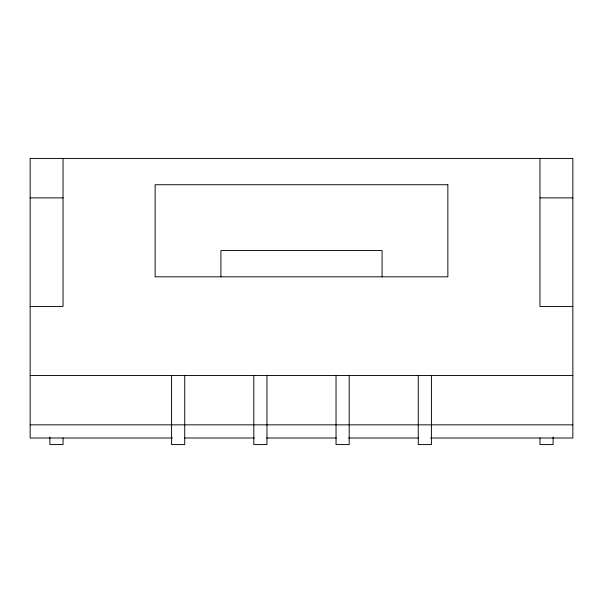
<?xml version="1.0" encoding="UTF-8"?>
<svg xmlns="http://www.w3.org/2000/svg" width="603" height="603" viewBox="0 0 603 603"><rect width="100%" height="100%" fill="white"/><g stroke="black" fill="none" stroke-linecap="round" stroke-linejoin="round"><path stroke-width="0.9" d="M30.15 197.897L63.044 197.897M539.956 197.897L572.85 197.897M30.15 306.437L63.044 306.437L63.044 158.423M572.85 306.437L539.956 306.437L539.956 158.423M30.15 375.503L572.85 375.503M30.15 424.844L572.85 424.844M172.42 437.997L30.15 437.997L30.15 158.423L572.85 158.423L572.85 437.997L430.58 437.997M184.39 437.997L254.391 437.997M266.639 437.997L336.361 437.997M348.609 437.997L418.61 437.997M553.117 437.054L553.117 444.577L539.956 444.577L539.956 437.997M431.416 375.503L431.416 444.577L418.263 444.577L418.263 375.503M382.083 276.83L382.083 250.516L220.917 250.516L220.917 276.83M349.19 375.503L349.19 444.577L336.037 444.577L336.037 375.503M266.963 375.503L266.963 444.577L253.81 444.577L253.81 375.503M184.737 375.503L184.737 444.577L171.584 444.577L171.584 375.503M63.044 437.997L63.044 444.577L49.883 444.577L49.883 437.054M447.863 184.737L155.137 184.737L155.137 276.83L447.863 276.83L447.863 184.737"/></g></svg>
